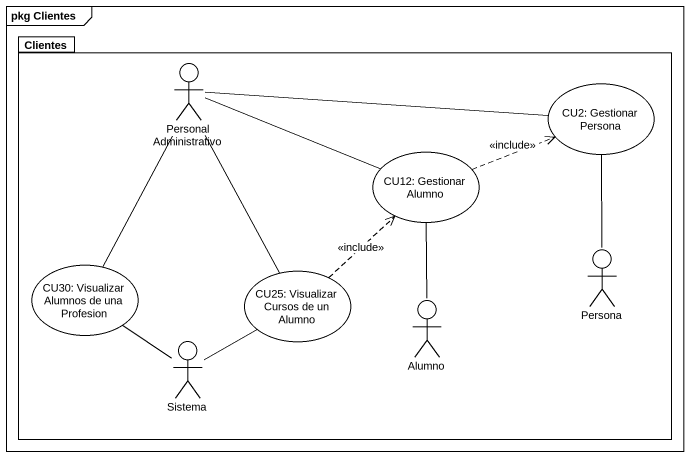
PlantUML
@startuml
mainframe pkg Clientes
package Clientes {
  actor "Personal Administrativo" as Personal_Administrativo
  usecase "CU2: Gestionar Persona" as CU2_Gestionar_Persona
  usecase "CU12: Gestionar Alumno" as CU12_Gestionar_Alumno
  actor Persona
  usecase "CU30: Visualizar Alumnos de una Profesion" as CU30_Visualizar_Alumnos_de
  usecase "CU25: Visualizar Cursos de un Alumno" as CU25_Visualizar_Cursos_de
  actor Alumno
  actor Sistema
}
Personal_Administrativo -right- CU2_Gestionar_Persona
Personal_Administrativo -right- CU12_Gestionar_Alumno
Personal_Administrativo -- CU30_Visualizar_Alumnos_de
Personal_Administrativo -- CU25_Visualizar_Cursos_de
CU12_Gestionar_Alumno .right.> CU2_Gestionar_Persona : <<include>>
Persona -up- CU2_Gestionar_Persona
CU25_Visualizar_Cursos_de .up.> CU12_Gestionar_Alumno : <<include>>
Alumno -up- CU12_Gestionar_Alumno
Sistema -up- CU30_Visualizar_Alumnos_de
Sistema -up- CU25_Visualizar_Cursos_de
@enduml
